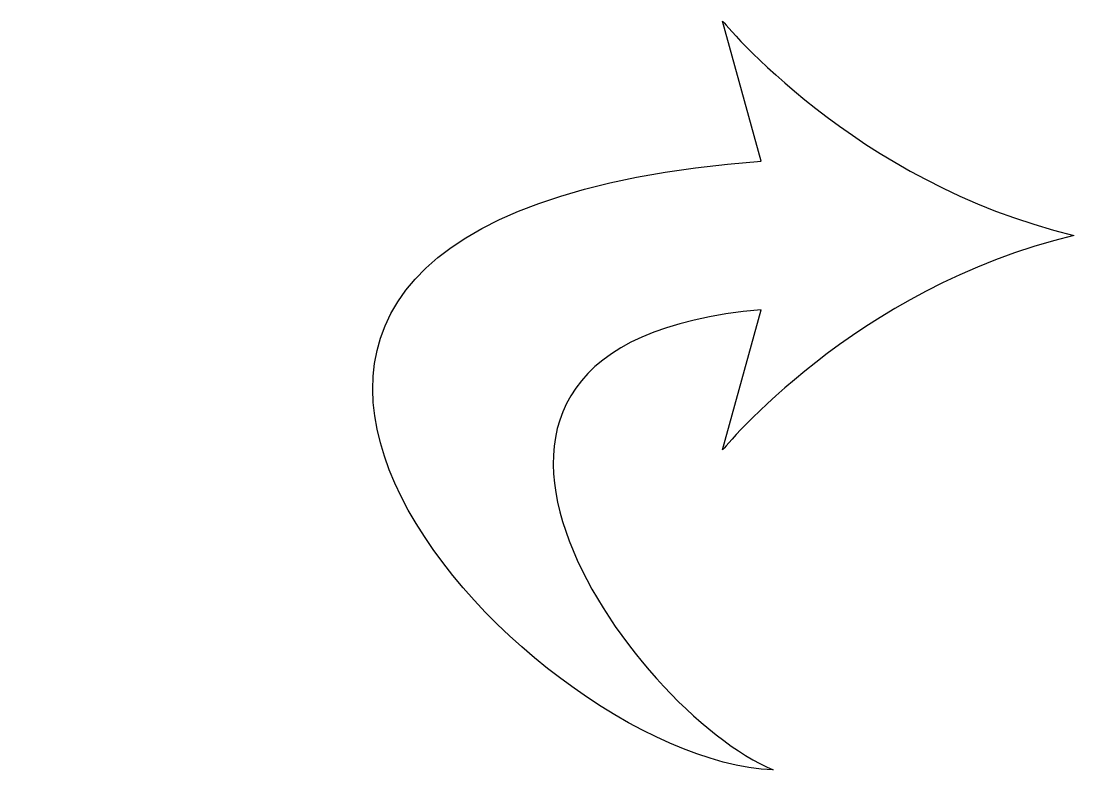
# Model space of a CAD drawing. Header units: centimetres. Extents: x -12.6 to 6, y -5.3 to 7.9.
import ezdxf

# ---------------------------------------------------------------- set-up
doc = ezdxf.new("R2010")
doc.units = ezdxf.units.CM
doc.header["$MEASUREMENT"] = 0
doc.layers.add('Camada 1', color=7, linetype='Continuous')

msp = doc.modelspace()

# ---------------------------------------------------------------- linework, layer by layer
at = {"layer": 'Camada 1'}
msp.add_open_spline([(-0.22413, 0.36317), (-0.22413, 0.36317), (2.09103, 3.21564), (5.98315, 4.15005), (5.98315, 4.15005), (2.09103, 5.08442), (-0.22413, 7.93692), (-0.22413, 7.93692), (-0.22413, 7.93692), (-0.22413, 7.93692), (0.4581, 5.46386), (0.4581, 5.46386), (0.4581, 5.46386), (-12.61941, 4.44484), (-3.79315, -5.10627), (0.66979, -5.29108), (0.66979, -5.29108), (-1.80327, -4.26772), (-6.56469, 2.22761), (0.4581, 2.83689), (0.4581, 2.83689), (0.4581, 2.83689), (-0.22413, 0.36349), (-0.22413, 0.36349), (-0.22413, 0.36349), (-0.22413, 0.36349), (-0.22413, 0.36317), (-0.22413, 0.36317)], degree=3, knots=[0, 0, 0, 0, 0.125, 0.125, 0.125, 0.125, 0.25, 0.25, 0.25, 0.25, 0.375, 0.375, 0.375, 0.375, 0.5, 0.5, 0.5, 0.5, 0.625, 0.625, 0.625, 0.625, 0.75, 0.75, 0.75, 0.75, 1, 1, 1, 1], dxfattribs=at)

doc.saveas('drawing.dxf')
